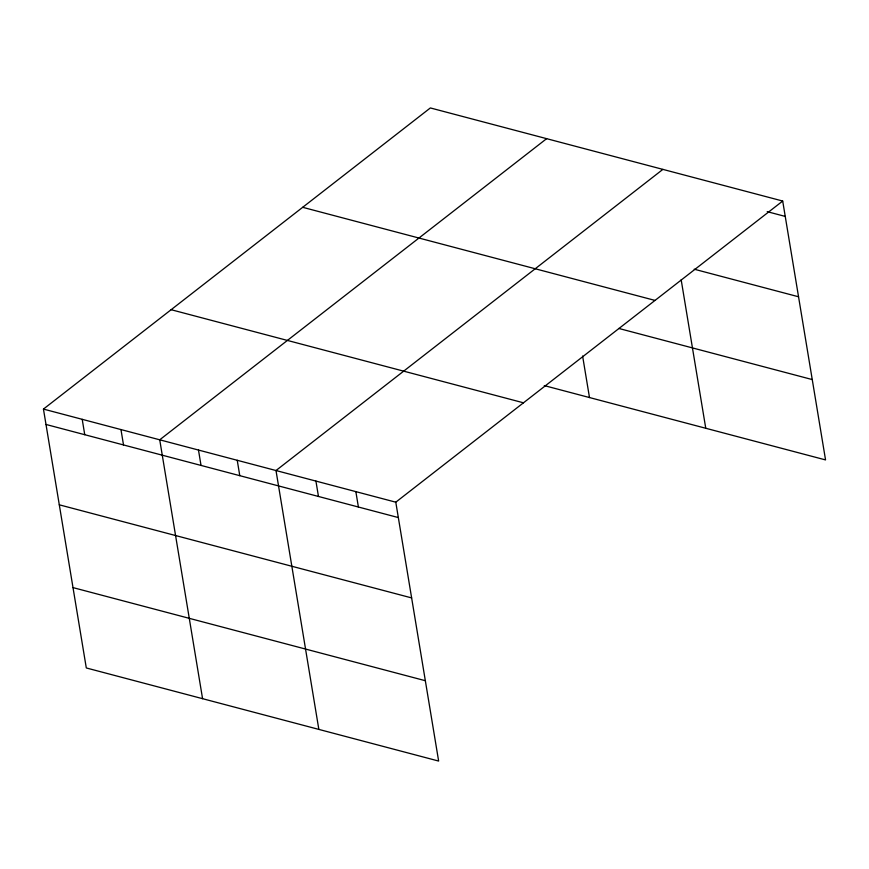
<?xml version="1.0" encoding="UTF-8"?>
<svg xmlns="http://www.w3.org/2000/svg" width="869" height="869" viewBox="0 0 869 869"><rect width="100%" height="100%" fill="white"/><g stroke="black" fill="none" stroke-linecap="round" stroke-linejoin="round"><path stroke-width="1.3" d="M782.697 201.043L395.786 502.184L438.639 761.059L86.303 667.957L43.45 409.082L430.361 107.941L782.697 201.043L825.55 459.918L544.266 385.597M546.634 138.66L159.722 439.801L202.575 698.687M662.895 169.379L275.994 470.531L318.847 729.406M767.208 211.656L785.239 216.424M694.201 269.205L798.546 296.774M302.684 207.311L655.009 300.413M618.815 328.449L812.243 379.568M171.128 309.701L523.464 402.803M43.45 409.082L395.786 502.184M45.992 424.463L398.328 517.566M59.298 504.813L411.634 597.915M73.007 587.607L425.343 680.709M681.177 279.807L705.758 428.265M582.61 356.029L589.486 397.546M355.856 491.626L358.397 507.018M315.925 481.078L318.467 496.46M237.237 460.288L239.779 475.669M198.48 450.044L201.021 465.426M120.965 429.558L123.507 444.95M82.207 419.325L84.749 434.706"/></g></svg>
